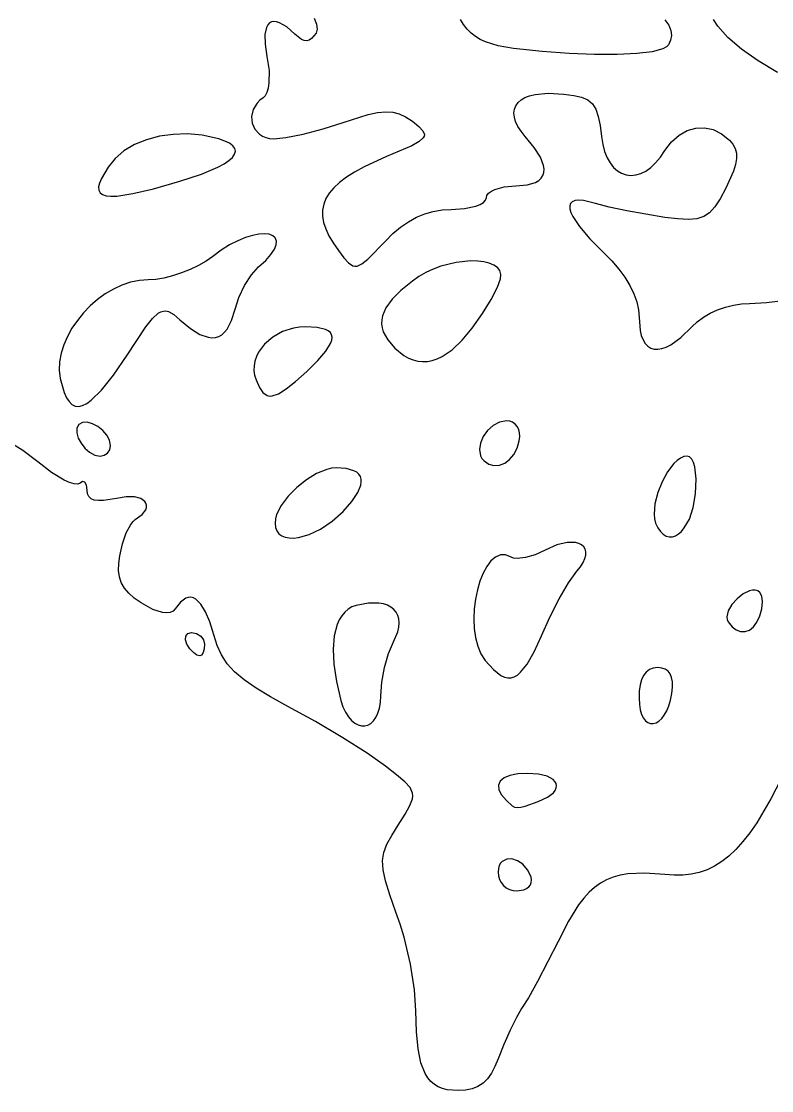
# Model space of a CAD drawing. Extents: x 239 to 1106, y -837 to 40.
# Drawn here: x 469.6 to 649.9, y -671.1 to -414.3 of the extents above; entities that cross this region are included whole.
import ezdxf

# ---------------------------------------------------------------- set-up
doc = ezdxf.new("R2010")
doc.units = 0

msp = doc.modelspace()

# ---------------------------------------------------------------- linework, layer by layer
at = {"layer": 'Layer 1'}
for p, q in [((528.511857, -415.737853), (528.151362, -417.444966)), ((528.82977, -415.13007), (528.511857, -415.737853)), ((529.236153, -414.688891), (528.82977, -415.13007)), ((529.728526, -414.416384), (529.236153, -414.688891)), ((530.304408, -414.314616), (529.728526, -414.416384)), ((530.961318, -414.385653), (530.304408, -414.314616)), ((531.696777, -414.631563), (530.961318, -414.385653)), ((533.393416, -415.656271), (531.696777, -414.631563)), ((535.374482, -417.405276), (533.393416, -415.656271)), ((540.012954, -413.531303), (540.529443, -415.006362)), ((540.529443, -415.006362), (540.682131, -416.216842)), ((575.915236, -415.079872), (575.159721, -413.833922)), ((576.7555, -416.17162), (575.915236, -415.079872)), ((624.300939, -413.931933), (625.204997, -415.245619)), ((625.204997, -415.245619), (625.717141, -416.489852)), ((636.97457, -415.429828), (635.927124, -413.883326)), ((639.431329, -418.144545), (636.97457, -415.429828)), ((528.151362, -417.444966), (528.174512, -419.793692)), ((536.922296, -418.631179), (535.374482, -417.405276)), ((539.38292, -418.437152), (538.822335, -418.799852)), ((540.454482, -417.123054), (539.38292, -418.437152)), ((540.682131, -416.216842), (540.454482, -417.123054)), ((577.691675, -417.121155), (576.7555, -416.17162)), ((578.734923, -417.940466), (577.691675, -417.121155)), ((579.896406, -418.641541), (578.734923, -417.940466)), ((625.859282, -417.67869), (625.653332, -418.826187)), ((625.717141, -416.489852), (625.859282, -417.67869)), ((642.711606, -420.95518), (639.431329, -418.144545)), ((528.174512, -419.793692), (528.601152, -422.767496)), ((537.601944, -418.90348), (536.922296, -418.631179)), ((538.231983, -418.957499), (537.601944, -418.90348)), ((538.822335, -418.799852), (538.231983, -418.957499)), ((581.187284, -419.23637), (579.896406, -418.641541)), ((584.201879, -420.155245), (581.187284, -419.23637)), ((587.868, -420.793), (584.201879, -420.155245)), ((587.8679, -420.793066), (587.868, -420.793)), ((594.747046, -421.520669), (587.8679, -420.793066)), ((623.798283, -420.88567), (621.205364, -421.586815)), ((624.628414, -420.445801), (623.798283, -420.88567)), ((625.1212, -419.9464), (624.628414, -420.445801)), ((625.653332, -418.826187), (625.1212, -419.9464)), ((646.712874, -423.798891), (642.711606, -420.95518)), ((528.601152, -422.767496), (529.143548, -426.096832)), ((601.3087, -422.010148), (594.747046, -421.520669)), ((607.394111, -422.261501), (601.3087, -422.010148)), ((612.844526, -422.274731), (607.394111, -422.261501)), ((617.501194, -422.049835), (612.844526, -422.274731)), ((621.205364, -421.586815), (617.501194, -422.049835)), ((529.143548, -426.096832), (529.130319, -429.082211)), ((651.332608, -426.612841), (646.712874, -423.798891)), ((528.64084, -431.379675), (528.242311, -432.162952)), ((528.94015, -430.33843), (528.64084, -431.379675)), ((529.130319, -429.082211), (528.94015, -430.33843)), ((526.254632, -433.961015), (525.333552, -435.498353)), ((526.930352, -433.267794), (526.254632, -433.961015)), ((527.754486, -432.645266), (526.930352, -433.267794)), ((528.242311, -432.162952), (527.754486, -432.645266)), ((588.461712, -434.55756), (588.996666, -433.809493)), ((588.996666, -433.809493), (589.730058, -433.157336)), ((589.730058, -433.157336), (590.656925, -432.607293)), ((590.656925, -432.607293), (591.772309, -432.165562)), ((591.772309, -432.165562), (593.071247, -431.838347)), ((593.071247, -431.838347), (596.199943, -431.552264)), ((596.199943, -431.552264), (600.003326, -431.798654)), ((600.003326, -431.798654), (602.382369, -432.073159)), ((602.382369, -432.073159), (604.271934, -432.513029)), ((604.271934, -432.513029), (605.738166, -433.177795)), ((605.738166, -433.177795), (606.84721, -434.126988)), ((525.333552, -435.498353), (524.961483, -437.13491)), ((552.960437, -436.66252), (555.240256, -436.175798)), ((555.240256, -436.175798), (557.176117, -435.996653)), ((557.176117, -435.996653), (558.873856, -436.121779)), ((558.873856, -436.121779), (560.439307, -436.547867)), ((560.439307, -436.547867), (561.978305, -437.271611)), ((588.006959, -436.316625), (588.130156, -435.395338)), ((588.097083, -437.315219), (588.006959, -436.316625)), ((588.130156, -435.395338), (588.461712, -434.55756)), ((606.84721, -434.126988), (607.665212, -435.420139)), ((607.665212, -435.420139), (608.258319, -437.11678)), ((524.961483, -437.13491), (525.108657, -438.748316)), ((525.108657, -438.748316), (525.74531, -440.216201)), ((542.121347, -440.141788), (546.945586, -438.571926)), ((546.945586, -438.571926), (552.960437, -436.66252)), ((561.978305, -437.271611), (563.596686, -438.289704)), ((563.596686, -438.289704), (565.135677, -439.533246)), ((588.405487, -438.384921), (588.097083, -437.315219)), ((588.937133, -439.519528), (588.405487, -438.384921)), ((608.258319, -437.11678), (608.692675, -439.276441)), ((506.138347, -441.438901), (502.810107, -441.905228)), ((509.585648, -441.356219), (506.138347, -441.438901)), ((513.07925, -441.677026), (509.585648, -441.356219)), ((517.050756, -442.531975), (513.07925, -441.677026)), ((525.74531, -440.216201), (526.841676, -441.416196)), ((526.841676, -441.416196), (527.55295, -441.877494)), ((533.213718, -442.223175), (537.350031, -441.394148)), ((537.350031, -441.394148), (542.121347, -440.141788)), ((565.135677, -439.533246), (566.119044, -440.565121)), ((566.119044, -440.565121), (566.49387, -441.464703)), ((566.49387, -441.464703), (566.436544, -441.88969)), ((589.696983, -440.712839), (588.937133, -439.519528)), ((590.689996, -441.958654), (589.696983, -440.712839)), ((608.692675, -439.276441), (609.034426, -441.958654)), ((625.879011, -443.256762), (627.691954, -441.654381)), ((627.691954, -441.654381), (629.65703, -440.548093)), ((629.65703, -440.548093), (631.718017, -439.94782)), ((631.718017, -439.94782), (633.818693, -439.863484)), ((633.818693, -439.863484), (635.902835, -440.305006)), ((635.902835, -440.305006), (637.91422, -441.282309)), ((637.91422, -441.282309), (639.796626, -442.805314)), ((496.801853, -443.909444), (494.267361, -445.407646)), ((499.673689, -442.735357), (496.801853, -443.909444)), ((502.810107, -441.905228), (499.673689, -442.735357)), ((518.525738, -443.039444), (517.050756, -442.531975)), ((519.662963, -443.59528), (518.525738, -443.039444)), ((520.464498, -444.195764), (519.662963, -443.59528)), ((520.93241, -444.837175), (520.464498, -444.195764)), ((527.55295, -441.877494), (528.36799, -442.225931)), ((528.36799, -442.225931), (529.283076, -442.44621)), ((529.283076, -442.44621), (530.294486, -442.523036)), ((530.294486, -442.523036), (533.213718, -442.223175)), ((563.437937, -444.16345), (557.387806, -446.756364)), ((565.206233, -443.184493), (563.437937, -444.16345)), ((566.207239, -442.311369), (565.206233, -443.184493)), ((566.436544, -441.88969), (566.207239, -442.311369)), ((592.873356, -444.574712), (590.689996, -441.958654)), ((609.034426, -441.958654), (609.329602, -443.866334)), ((609.329602, -443.866334), (609.781874, -445.565243)), ((624.274426, -445.345314), (625.879011, -443.256762)), ((639.796626, -442.805314), (640.616834, -443.777106)), ((640.616834, -443.777106), (641.17246, -444.811737)), ((494.267361, -445.407646), (492.142973, -447.210117)), ((520.355078, -446.969763), (520.875633, -446.227895)), ((520.875633, -446.227895), (521.068766, -445.515792)), ((521.068766, -445.515792), (520.93241, -444.837175)), ((557.387806, -446.756364), (551.971003, -449.266046)), ((594.345649, -446.906345), (592.873356, -444.574712)), ((609.781874, -445.565243), (610.37636, -447.05166)), ((623.185499, -446.959893), (624.274426, -445.345314)), ((641.17246, -444.811737), (641.463502, -445.945586)), ((641.463502, -445.945586), (641.48996, -447.215034)), ((490.50145, -449.297016), (488.856625, -452.023876)), ((492.142973, -447.210117), (490.50145, -449.297016)), ((512.91333, -450.995356), (516.849555, -449.33675)), ((516.849555, -449.33675), (518.339972, -448.527911)), ((518.339972, -448.527911), (519.509169, -447.737675)), ((519.509169, -447.737675), (520.355078, -446.969763)), ((551.971003, -449.266046), (549.717563, -450.508692)), ((595.110184, -448.933709), (594.345649, -446.906345)), ((595.228075, -449.827089), (595.110184, -448.933709)), ((610.37636, -447.05166), (611.098176, -448.321864)), ((611.098176, -448.321864), (611.93244, -449.372135)), ((611.93244, -449.372135), (612.864269, -450.198751)), ((619.670674, -450.253332), (620.86874, -449.410181)), ((620.86874, -449.410181), (622.04531, -448.313609)), ((622.04531, -448.313609), (623.185499, -446.959893)), ((641.251835, -448.65646), (640.749127, -450.306246)), ((641.48996, -447.215034), (641.251835, -448.65646)), ((507.71703, -452.683726), (512.91333, -450.995356)), ((547.761367, -451.752578), (546.097867, -453.004733)), ((549.717563, -450.508692), (547.761367, -451.752578)), ((594.529203, -451.996254), (594.937171, -451.360842)), ((594.937171, -451.360842), (595.170266, -450.63696)), ((595.170266, -450.63696), (595.228075, -449.827089)), ((612.864269, -450.198751), (613.87878, -450.797992)), ((613.87878, -450.797992), (614.961091, -451.166136)), ((614.961091, -451.166136), (616.096319, -451.299464)), ((616.096319, -451.299464), (617.26958, -451.194253)), ((617.26958, -451.194253), (618.465993, -450.846783)), ((618.465993, -450.846783), (619.670674, -450.253332)), ((640.749127, -450.306246), (638.94996, -454.376414)), ((488.398014, -453.132438), (488.190757, -454.072742)), ((488.190757, -454.072742), (488.241468, -454.846027)), ((488.856625, -452.023876), (488.398014, -453.132438)), ((496.375178, -455.686695), (501.397837, -454.494417)), ((501.397837, -454.494417), (507.71695, -452.683676)), ((507.71695, -452.683676), (507.71703, -452.683726)), ((544.722516, -454.272184), (543.630765, -455.56196)), ((546.097867, -453.004733), (544.722516, -454.272184)), ((583.422775, -454.693898), (585.662912, -454.054489)), ((585.662912, -454.054489), (588.432216, -453.811954)), ((588.432216, -453.811954), (591.156871, -453.603595)), ((591.156871, -453.603595), (593.190303, -452.991747)), ((593.190303, -452.991747), (593.946776, -452.540716)), ((593.946776, -452.540716), (594.529203, -451.996254)), ((638.94996, -454.376414), (637.566961, -456.913655)), ((488.241468, -454.846027), (488.556762, -455.453534)), ((488.556762, -455.453534), (489.143253, -455.896504)), ((489.143253, -455.896504), (490.007556, -456.176176)), ((490.007556, -456.176176), (491.156286, -456.293791)), ((491.156286, -456.293791), (492.596056, -456.250589)), ((492.596056, -456.250589), (496.375178, -455.686695)), ((542.818069, -456.881088), (542.279878, -458.236596)), ((543.630765, -455.56196), (542.818069, -456.881088)), ((581.198072, -457.241612), (581.376666, -456.634174)), ((581.376666, -456.634174), (581.517777, -456.107764)), ((581.517777, -456.107764), (581.923471, -455.59789)), ((581.923471, -455.59789), (582.56729, -455.121089)), ((582.56729, -455.121089), (583.422775, -454.693898)), ((637.566961, -456.913655), (636.299719, -458.852277)), ((542.011645, -459.635514), (542.008823, -461.084867)), ((542.279878, -458.236596), (542.011645, -459.635514)), ((568.614958, -459.932642), (570.726103, -459.575456)), ((570.726103, -459.575456), (572.910006, -459.456394)), ((572.910006, -459.456394), (576.137919, -459.253547)), ((576.137919, -459.253547), (578.836667, -458.680283)), ((578.836667, -458.680283), (579.888385, -458.271281)), ((579.888385, -458.271281), (580.68875, -457.789519)), ((580.68875, -457.789519), (581.198072, -457.241612)), ((601.600788, -458.02546), (601.394771, -458.59514)), ((601.394771, -458.59514), (601.414476, -459.315301)), ((601.414476, -459.315301), (601.659077, -460.180983)), ((602.033354, -457.611222), (601.600788, -458.02546)), ((602.693296, -457.357388), (602.033354, -457.611222)), ((603.581441, -457.268918), (602.693296, -457.357388)), ((604.698615, -457.350773), (603.581441, -457.268918)), ((607.62336, -458.045304), (604.698615, -457.350773)), ((610.860109, -458.931653), (607.62336, -458.045304)), ((615.102258, -459.844464), (610.860109, -458.931653)), ((636.299719, -458.852277), (635.025862, -460.255119)), ((542.008823, -461.084867), (542.266864, -462.591685)), ((562.651926, -462.43295), (564.584484, -461.361389)), ((564.584484, -461.361389), (566.569956, -460.527953)), ((566.569956, -460.527953), (568.614958, -459.932642)), ((601.659077, -460.180983), (602.127747, -461.187225)), ((602.127747, -461.187225), (603.733986, -463.601541)), ((624.27446, -461.431964), (615.102258, -459.844464)), ((627.416921, -461.765449), (624.27446, -461.431964)), ((629.940922, -461.877346), (627.416921, -461.765449)), ((631.968833, -461.704815), (629.940922, -461.877346)), ((633.623024, -461.185019), (631.968833, -461.704815)), ((635.025862, -460.255119), (633.623024, -461.185019)), ((542.266864, -462.591685), (542.78122, -464.162996)), ((542.78122, -464.162996), (543.547344, -465.805828)), ((558.919102, -465.290447), (560.76567, -463.742636)), ((560.76567, -463.742636), (562.651926, -462.43295)), ((603.733986, -463.601541), (606.226578, -466.518564)), ((521.616457, -466.981761), (519.680034, -467.984285)), ((523.450353, -466.221498), (521.616457, -466.981761)), ((525.151956, -465.696052), (523.450353, -466.221498)), ((526.691502, -465.397983), (525.151956, -465.696052)), ((528.039224, -465.319849), (526.691502, -465.397983)), ((529.165358, -465.454208), (528.039224, -465.319849)), ((530.040137, -465.79362), (529.165358, -465.454208)), ((530.633796, -466.330643), (530.040137, -465.79362)), ((530.91657, -467.057834), (530.633796, -466.330643)), ((530.858693, -467.967753), (530.91657, -467.057834)), ((543.547344, -465.805828), (544.560689, -467.527207)), ((552.920772, -471.397912), (557.105606, -467.076384)), ((557.105606, -467.076384), (558.919102, -465.290447)), ((606.226578, -466.518564), (609.59891, -469.898604)), ((517.67085, -469.236509), (515.61867, -470.745876)), ((519.680034, -467.984285), (517.67085, -469.236509)), ((529.601926, -470.306008), (530.430401, -469.052958)), ((530.430401, -469.052958), (530.858693, -467.967753)), ((544.560689, -467.527207), (545.816706, -469.334164)), ((545.816706, -469.334164), (547.146788, -471.089233)), ((609.59891, -469.898604), (611.502255, -471.827304)), ((514.002506, -471.879724), (512.161444, -472.937505)), ((515.61867, -470.745876), (514.002506, -471.879724)), ((526.62537, -473.285876), (528.343504, -471.719461)), ((528.343504, -471.719461), (529.601926, -470.306008)), ((547.146788, -471.089233), (548.255282, -472.315135)), ((548.255282, -472.315135), (549.264557, -472.985412)), ((551.474932, -472.553259), (552.920772, -471.397912)), ((574.138521, -472.202789), (570.436019, -473.131586)), ((577.672351, -471.839539), (574.138521, -472.202789)), ((579.292299, -471.871027), (577.672351, -471.839539)), ((580.76962, -472.045142), (579.292299, -471.871027)), ((582.070828, -472.362298), (580.76962, -472.045142)), ((583.162438, -472.822906), (582.070828, -472.362298)), ((611.502255, -471.827304), (613.184012, -473.792382)), ((508.069216, -474.732261), (505.950345, -475.422933)), ((510.161632, -473.896068), (508.069216, -474.732261)), ((512.161444, -472.937505), (510.161632, -473.896068)), ((524.909988, -475.190878), (526.62537, -473.285876)), ((549.264557, -472.985412), (549.770228, -473.103923)), ((549.770228, -473.103923), (550.296984, -473.073606)), ((550.296984, -473.073606), (551.474932, -472.553259)), ((566.832736, -474.622622), (565.152016, -475.577946)), ((568.605232, -473.807031), (566.832736, -474.622622)), ((570.436019, -473.131586), (568.605232, -473.807031)), ((584.010962, -473.427382), (583.162438, -472.822906)), ((584.582914, -474.176139), (584.010962, -473.427382)), ((584.844809, -475.069589), (584.582914, -474.176139)), ((584.76316, -476.108146), (584.844809, -475.069589)), ((613.184012, -473.792382), (614.634258, -475.777302)), ((495.864788, -476.980666), (493.781814, -477.683256)), ((497.976701, -476.541831), (495.864788, -476.980666)), ((500.09647, -476.390316), (497.976701, -476.541831)), ((501.897825, -476.275112), (500.09647, -476.390316)), ((503.871165, -475.944934), (501.897825, -476.275112)), ((505.950345, -475.422933), (503.871165, -475.944934)), ((523.273982, -477.730877), (524.909988, -475.190878)), ((563.59656, -476.67259), (560.844895, -478.926505)), ((565.152016, -475.577946), (563.59656, -476.67259)), ((584.062015, -478.158652), (584.76316, -476.108146)), ((614.634258, -475.777302), (615.843073, -477.765529)), ((489.78702, -479.785447), (487.917368, -481.137918)), ((491.748864, -478.626038), (489.78702, -479.785447)), ((493.781814, -477.683256), (491.748864, -478.626038)), ((521.902561, -480.588376), (523.273982, -477.730877)), ((560.844895, -478.926505), (558.728229, -481.051435)), ((582.54066, -481.082288), (584.062015, -478.158652)), ((615.843073, -477.765529), (616.800532, -479.740528)), ((616.800532, -479.740528), (617.496717, -481.685763)), ((486.16099, -482.659888), (484.53897, -484.327791)), ((487.917368, -481.137918), (486.16099, -482.659888)), ((520.98093, -483.445876), (521.902561, -480.588376)), ((558.728229, -481.051435), (557.246564, -483.077146)), ((580.437223, -484.482179), (582.54066, -481.082288)), ((617.496717, -481.685763), (617.921703, -483.5847)), ((638.805042, -482.927113), (640.727133, -482.439839)), ((640.727133, -482.439839), (642.669069, -482.137773)), ((642.669069, -482.137773), (644.59447, -482.034144)), ((644.59447, -482.034144), (648.67787, -481.835706)), ((648.67787, -481.835706), (653.343359, -481.29331)), ((484.53897, -484.327791), (483.072393, -486.118064)), ((501.143283, -485.646871), (502.530691, -484.398366)), ((502.530691, -484.398366), (503.163004, -484.051306)), ((503.163004, -484.051306), (503.77258, -483.877466)), ((503.77258, -483.877466), (504.37306, -483.868164)), ((504.37306, -483.868164), (504.978089, -484.014718)), ((504.978089, -484.014718), (506.256358, -484.740673)), ((506.256358, -484.740673), (507.71653, -485.985876)), ((520.133179, -486.171083), (520.98093, -483.445876)), ((556.399898, -485.033407), (556.214689, -485.994796)), ((557.246564, -483.077146), (556.399898, -485.033407)), ((577.98983, -487.961446), (580.437223, -484.482179)), ((617.921703, -483.5847), (618.06557, -485.420804)), ((632.042734, -486.463708), (633.521643, -485.367893)), ((633.521643, -485.367893), (635.165918, -484.40437)), ((635.165918, -484.40437), (636.939178, -483.586366)), ((636.939178, -483.586366), (638.805042, -482.927113)), ((483.072393, -486.118064), (481.782341, -488.007142)), ((495.01653, -494.452536), (499.501213, -487.692433)), ((499.501213, -487.692433), (501.143283, -485.646871)), ((507.71653, -485.985876), (510.231173, -488.076084)), ((519.06714, -488.208374), (520.133179, -486.171083)), ((536.451039, -487.756761), (535.032005, -487.981863)), ((537.914308, -487.679246), (536.451039, -487.756761)), ((540.692983, -487.827521), (537.914308, -487.679246)), ((542.681215, -488.283372), (540.692983, -487.827521)), ((556.214689, -485.994796), (556.188231, -486.949985)), ((556.188231, -486.949985), (556.320523, -487.902695)), ((556.320523, -487.902695), (556.611564, -488.856647)), ((618.06557, -485.420804), (618.310309, -488.515877)), ((628.113121, -490.232364), (630.76557, -487.678584)), ((630.76557, -487.678584), (632.042734, -486.463708)), ((480.689899, -489.971461), (479.816151, -491.987457)), ((481.782341, -488.007142), (480.689899, -489.971461)), ((510.231173, -488.076084), (512.487848, -489.478375)), ((512.487848, -489.478375), (514.493169, -490.192749)), ((514.493169, -490.192749), (515.403638, -490.291968)), ((515.403638, -490.291968), (516.253749, -490.219207)), ((516.253749, -490.219207), (517.044328, -489.974468)), ((517.044328, -489.974468), (517.776201, -489.557749)), ((517.776201, -489.557749), (518.450197, -488.969051)), ((518.450197, -488.969051), (519.06714, -488.208374)), ((530.021468, -490.134909), (528.071826, -491.806745)), ((532.371293, -488.830183), (530.021468, -490.134909)), ((535.032005, -487.981863), (532.371293, -488.830183)), ((543.379949, -488.631807), (542.681215, -488.283372)), ((543.882313, -489.063336), (543.379949, -488.631807)), ((544.188719, -489.580028), (543.882313, -489.063336)), ((544.299582, -490.18395), (544.188719, -489.580028)), ((544.215315, -490.877168), (544.299582, -490.18395)), ((556.611564, -488.856647), (557.669897, -490.783159)), ((575.55739, -490.91107), (577.98993, -487.96152)), ((577.98993, -487.96152), (577.98983, -487.961446)), ((618.310309, -488.515877), (618.608792, -489.764724)), ((618.608792, -489.764724), (619.01807, -490.813893)), ((625.685569, -491.969242), (628.113121, -490.232364)), ((479.816151, -491.987457), (479.18218, -494.031564)), ((528.071826, -491.806745), (526.611662, -493.756393)), ((542.795868, -493.513275), (543.936332, -491.66175)), ((543.936332, -491.66175), (544.215315, -490.877168)), ((557.669897, -490.783159), (559.36323, -492.75929)), ((559.36323, -492.75929), (561.517927, -494.532548)), ((573.134783, -493.195855), (575.55739, -490.91107)), ((619.01807, -490.813893), (619.53318, -491.662971)), ((619.53318, -491.662971), (620.149163, -492.311545)), ((620.149163, -492.311545), (620.861058, -492.759201)), ((620.861058, -492.759201), (621.663903, -493.005525)), ((621.663903, -493.005525), (622.552737, -493.050105)), ((622.552737, -493.050105), (623.5226, -492.892527)), ((623.5226, -492.892527), (624.568531, -492.532377)), ((624.568531, -492.532377), (625.685569, -491.969242)), ((479.18218, -494.031564), (478.809071, -496.08022)), ((491.743893, -499.255761), (495.01647, -494.452476)), ((495.01647, -494.452476), (495.01653, -494.452536)), ((526.09304, -494.807492), (525.730274, -495.894557)), ((526.611662, -493.756393), (526.09304, -494.807492)), ((540.881498, -495.755061), (542.795868, -493.513275)), ((561.517927, -494.532548), (562.62194, -495.162242)), ((562.62194, -495.162242), (563.742075, -495.621198)), ((563.742075, -495.621198), (564.877093, -495.909828)), ((568.359045, -495.7579), (569.541195, -495.369363)), ((569.541195, -495.369363), (570.732028, -494.812567)), ((570.732028, -494.812567), (573.134783, -493.195855)), ((478.809071, -496.08022), (478.717906, -498.109858)), ((478.717906, -498.109858), (478.92977, -500.096916)), ((525.534526, -497.006427), (525.516957, -498.13194)), ((525.516957, -498.13194), (525.688731, -499.259934)), ((525.730274, -495.894557), (525.534526, -497.006427)), ((538.19653, -498.403646), (540.881498, -495.755061)), ((564.877093, -495.909828), (566.025754, -496.028546)), ((566.025754, -496.028546), (567.186818, -495.977766)), ((567.186818, -495.977766), (568.359045, -495.7579)), ((478.92977, -500.096916), (479.887232, -503.442786)), ((488.891345, -502.875036), (491.743893, -499.255761)), ((525.688731, -499.259934), (526.061008, -500.379246)), ((526.061008, -500.379246), (526.825542, -502.215894)), ((535.487302, -500.826836), (538.196508, -498.403696)), ((538.196508, -498.403696), (538.19653, -498.403646)), ((486.429061, -505.316916), (488.891345, -502.875036)), ((526.825542, -502.215894), (527.679372, -503.483688)), ((531.405024, -503.741658), (533.24442, -502.601747)), ((533.24442, -502.601747), (535.487302, -500.826836)), ((479.887232, -503.442786), (480.454639, -504.687014)), ((480.454639, -504.687014), (481.086125, -505.644336)), ((481.086125, -505.644336), (481.785411, -506.313924)), ((485.334966, -506.0984), (486.429061, -505.316916)), ((527.679372, -503.483688), (528.685338, -504.1694)), ((528.685338, -504.1694), (529.265008, -504.289841)), ((529.265008, -504.289841), (529.906275, -504.2598)), ((529.906275, -504.2598), (531.405024, -503.741658)), ((481.785411, -506.313924), (482.556217, -506.694951)), ((482.556217, -506.694951), (483.402264, -506.786591)), ((483.402264, -506.786591), (484.327274, -506.588016)), ((484.327274, -506.588016), (485.334966, -506.0984)), ((484.34016, -510.615792), (483.44554, -511.103616)), ((485.469599, -510.587682), (484.34016, -510.615792)), ((486.724714, -510.949831), (485.469599, -510.587682)), ((487.996366, -511.632787), (486.724714, -510.949831)), ((584.520195, -510.55351), (582.994984, -511.359386)), ((586.17439, -510.256956), (584.520195, -510.55351)), ((586.979163, -510.347355), (586.17439, -510.256956)), ((587.691332, -510.609733), (586.979163, -510.347355)), ((588.297668, -511.03086), (587.691332, -510.609733)), ((588.784942, -511.597508), (588.297668, -511.03086)), ((482.957716, -511.998236), (482.929604, -513.127675)), ((482.929604, -513.127675), (483.291753, -514.38279)), ((483.44554, -511.103616), (482.957716, -511.998236)), ((489.175415, -512.567097), (487.996366, -511.632787)), ((490.152718, -513.683307), (489.175415, -512.567097)), ((581.674824, -512.548908), (580.635784, -513.996398)), ((582.994984, -511.359386), (581.674824, -512.548908)), ((589.139924, -512.296448), (588.784942, -511.597508)), ((589.349386, -513.11445), (589.139924, -512.296448)), ((589.400097, -514.038286), (589.349386, -513.11445)), ((469.991591, -517.364936), (466.335939, -515.124799)), ((483.291753, -514.38279), (483.974708, -515.654442)), ((483.974708, -515.654442), (484.909017, -516.833491)), ((490.819137, -514.911964), (490.152718, -513.683307)), ((491.06553, -516.183616), (490.819137, -514.911964)), ((490.867102, -517.175793), (491.06554, -516.183606)), ((491.06554, -516.183606), (491.06553, -516.183616)), ((579.953931, -515.576181), (579.705332, -517.162577)), ((580.635784, -513.996398), (579.953931, -515.576181)), ((588.787696, -516.835159), (589.27883, -515.054736)), ((589.27883, -515.054726), (589.400097, -514.038286)), ((589.27883, -515.054736), (589.27883, -515.054726)), ((473.56787, -520.13424), (469.991591, -517.364936)), ((484.909017, -516.833491), (486.025227, -517.810794)), ((486.025227, -517.810794), (487.253886, -518.477213)), ((487.253886, -518.477213), (488.52554, -518.723606)), ((488.52554, -518.723606), (489.517727, -518.525168)), ((489.517727, -518.525168), (490.324706, -517.982772)), ((490.324706, -517.982772), (490.867102, -517.175793)), ((579.705332, -517.162577), (579.966056, -518.629911)), ((579.966056, -518.629911), (580.311185, -519.279656)), ((586.971994, -519.549339), (587.9956, -518.344384)), ((587.9956, -518.344384), (588.787696, -516.835159)), ((629.63658, -518.723626), (628.834769, -518.848477)), ((630.230788, -518.903322), (629.63658, -518.723626)), ((476.901622, -522.634553), (473.56787, -520.13424)), ((580.311185, -519.279656), (580.81217, -519.852506)), ((580.81217, -519.852506), (581.951531, -520.664997)), ((581.951531, -520.664997), (583.206647, -521.007852)), ((583.206647, -521.007852), (584.508064, -520.914146)), ((584.508064, -520.914146), (585.786331, -520.41695)), ((585.786331, -520.41695), (586.971994, -519.549339)), ((626.421895, -520.522798), (624.918731, -522.474105)), ((627.216264, -519.772867), (626.421895, -520.522798)), ((628.024276, -519.206492), (627.216264, -519.772867)), ((628.834769, -518.848477), (628.024276, -519.206492)), ((630.739007, -519.42036), (630.230788, -518.903322)), ((631.154623, -520.241669), (630.739007, -519.42036)), ((631.47102, -521.334176), (631.154623, -520.241669)), ((479.917871, -524.473408), (476.901622, -522.634553)), ((540.577905, -522.904049), (538.128313, -524.403352)), ((543.00104, -521.907453), (540.577905, -522.904049)), ((544.157212, -521.639011), (543.00104, -521.907453)), ((545.2522, -521.545856), (544.157212, -521.639011)), ((547.69794, -521.716732), (545.2522, -521.545856)), ((549.525217, -522.22495), (547.69794, -521.716732)), ((550.203831, -522.603496), (549.525217, -522.22495)), ((550.724109, -523.063897), (550.203831, -522.603496)), ((551.084811, -523.605326), (550.724109, -523.063897)), ((551.284695, -524.226957), (551.084811, -523.605326)), ((624.918731, -522.474105), (623.604084, -524.861976)), ((631.779699, -524.200492), (631.47102, -521.334176)), ((481.207714, -525.070374), (479.917871, -524.473408)), ((482.29912, -525.412678), (481.207714, -525.070374)), ((483.152401, -525.470555), (482.29912, -525.412678)), ((483.72787, -525.21424), (483.152401, -525.470555)), ((484.349639, -524.843822), (483.72787, -525.21424)), ((484.892034, -525.002573), (484.349639, -524.843822)), ((485.275679, -525.690489), (484.892034, -525.002573)), ((485.4212, -526.90757), (485.275679, -525.690489)), ((535.797785, -526.273071), (533.73184, -528.380913)), ((538.128313, -524.403352), (535.797785, -526.273071)), ((550.451258, -527.498964), (551.197052, -525.707518)), ((551.197052, -525.707518), (551.322522, -524.927963)), ((551.322522, -524.927963), (551.284695, -524.226957)), ((623.604084, -524.861976), (622.567249, -527.487972)), ((631.61213, -527.754726), (631.779699, -524.200492)), ((485.527585, -527.768015), (485.4212, -526.90757)), ((485.848943, -528.44656), (485.527585, -527.768015)), ((486.388583, -528.946511), (485.848943, -528.44656)), ((487.149811, -529.271176), (486.388583, -528.946511)), ((492.47675, -528.88312), (489.350261, -529.407877)), ((494.835399, -528.4879), (492.47675, -528.88312)), ((496.793865, -528.525935), (494.835399, -528.4879)), ((498.295926, -528.927771), (496.793865, -528.525935)), ((499.285356, -529.623956), (498.295926, -528.927771)), ((533.73184, -528.380913), (532.075998, -530.594585)), ((549.037391, -529.594681), (550.451258, -527.498964)), ((622.567249, -527.487972), (621.897524, -530.153654)), ((631.072499, -531.090729), (631.61214, -527.754776)), ((631.61214, -527.754776), (631.61213, -527.754726)), ((488.135935, -529.423863), (487.149811, -529.271176)), ((489.350261, -529.407877), (488.135935, -529.423863)), ((499.570265, -530.060725), (499.285356, -529.623956)), ((499.501431, -531.62156), (499.685331, -531.068209)), ((499.705933, -530.545037), (499.570265, -530.060725)), ((499.685331, -531.068209), (499.705933, -530.545037)), ((532.075998, -530.594585), (530.975778, -532.781797)), ((546.94553, -531.988056), (549.037391, -529.594681)), ((621.897524, -530.153654), (621.684205, -532.660585)), ((630.152521, -533.857828), (631.072499, -531.090729)), ((496.45266, -534.420075), (496.9923, -533.96312)), ((496.9923, -533.96312), (498.615628, -532.784072)), ((498.615628, -532.784072), (499.501431, -531.62156)), ((530.679501, -533.824139), (530.5767, -534.810256)), ((530.975778, -532.781797), (530.679501, -533.824139)), ((544.297557, -534.378103), (546.9456, -531.988036)), ((546.9456, -531.988036), (546.94553, -531.988056)), ((621.684205, -532.660585), (621.776603, -533.792507)), ((621.776603, -533.792507), (622.01659, -534.810326)), ((628.948116, -535.989927), (630.152521, -533.857828)), ((494.840355, -537.173391), (495.903099, -535.131692)), ((495.903099, -535.131692), (496.45266, -534.420075)), ((530.5767, -534.810256), (530.686116, -535.832759)), ((530.686116, -535.832759), (531.002238, -536.679976)), ((531.002238, -536.679976), (531.506875, -537.355214)), ((538.789808, -537.544281), (541.530452, -536.239005)), ((541.530452, -536.239005), (544.297557, -534.378103)), ((622.01659, -534.810326), (622.580138, -535.952719)), ((622.580138, -535.952719), (623.204458, -536.845412)), ((628.269226, -536.797181), (628.948116, -535.989927)), ((493.936362, -539.797175), (494.840355, -537.173391)), ((531.506875, -537.355214), (532.181838, -537.861781)), ((532.181838, -537.861781), (533.008937, -538.202982)), ((533.008937, -538.202982), (533.96998, -538.382127)), ((533.96998, -538.382127), (535.046779, -538.402522)), ((535.046779, -538.402522), (536.221144, -538.267475)), ((536.221144, -538.267475), (538.789808, -537.544281)), ((623.204458, -536.845412), (623.87756, -537.496672)), ((623.87756, -537.496672), (624.587456, -537.914769)), ((624.587456, -537.914769), (625.322156, -538.10797)), ((625.322156, -538.10797), (626.069672, -538.084544)), ((626.069672, -538.084544), (626.818015, -537.852758)), ((626.818015, -537.852758), (627.555196, -537.420881)), ((627.555196, -537.420881), (628.269226, -536.797181)), ((493.32341, -542.712), (493.936362, -539.797175)), ((595.4882, -541.301426), (593.098133, -542.399445)), ((598.304355, -540.061193), (595.4882, -541.301426)), ((600.766631, -539.475803), (598.304355, -540.061193)), ((602.785731, -539.485726), (600.766631, -539.475803)), ((603.601184, -539.695326), (602.785731, -539.485726)), ((604.272357, -540.03143), (603.601184, -539.695326)), ((604.788087, -540.486596), (604.272357, -540.03143)), ((605.137213, -541.053383), (604.788087, -540.486596)), ((605.308572, -541.72435), (605.137213, -541.053383)), ((605.291002, -542.492054), (605.308572, -541.72435)), ((493.020796, -544.528261), (493.32341, -542.712)), ((582.483933, -543.898743), (581.486715, -545.219244)), ((583.578716, -542.956926), (582.483933, -543.898743)), ((584.756595, -542.452911), (583.578716, -542.956926)), ((586.003099, -542.445815), (584.756595, -542.452911)), ((587.30376, -542.994756), (586.003099, -542.445815)), ((587.933248, -543.234536), (587.30376, -542.994756)), ((588.741329, -543.325487), (587.933248, -543.234536)), ((590.760981, -543.100591), (588.741329, -543.325487)), ((593.098133, -542.399445), (590.760981, -543.100591)), ((603.993097, -545.301183), (604.644426, -544.287912)), ((604.644426, -544.287912), (605.073341, -543.349056)), ((605.073341, -543.349056), (605.291002, -542.492054)), ((492.966227, -546.182462), (493.020796, -544.528261)), ((493.169627, -547.697756), (492.966227, -546.182462)), ((580.60153, -546.859311), (579.84285, -548.759827)), ((581.486715, -545.219244), (580.60153, -546.859311)), ((601.150274, -549.163949), (603.10819, -546.381426)), ((603.10819, -546.381426), (603.993097, -545.301183)), ((493.640916, -549.097292), (493.169627, -547.697756)), ((494.390017, -550.404224), (493.640916, -549.097292)), ((579.84285, -548.759827), (579.225144, -550.861675)), ((598.87486, -552.978353), (601.150274, -549.163949)), ((495.426852, -551.641702), (494.390017, -550.404224)), ((496.761342, -552.832876), (495.426852, -551.641702)), ((579.225144, -550.861675), (578.76288, -553.105736)), ((643.086407, -551.833475), (641.6312, -552.978348)), ((644.594531, -551.095398), (643.086407, -551.833475)), ((645.318827, -550.927485), (644.594531, -551.095398)), ((645.996822, -550.919561), (645.318827, -550.927485)), ((646.608671, -551.091058), (645.996822, -550.919561)), ((647.13453, -551.461406), (646.608671, -551.091058)), ((647.61078, -552.383038), (647.13453, -551.461406)), ((498.40341, -554.0009), (496.761342, -552.832876)), ((501.190353, -555.531073), (498.40341, -554.0009)), ((507.856197, -553.768838), (506.58785, -555.41201)), ((509.114622, -552.849962), (507.856197, -553.768838)), ((509.737012, -552.656968), (509.114622, -552.849962)), ((510.353202, -552.638847), (509.737012, -552.656968)), ((510.96195, -552.793532), (510.353202, -552.638847)), ((511.562016, -553.118955), (510.96195, -552.793532)), ((512.731143, -554.27375), (511.562016, -553.118955)), ((513.85066, -556.086695), (512.731143, -554.27375)), ((550.05037, -554.56589), (549.041785, -554.962144)), ((553.019763, -554.015765), (550.05037, -554.56589)), ((555.549288, -554.027885), (553.019763, -554.015765)), ((556.635663, -554.230318), (555.549288, -554.027885)), ((557.595948, -554.555948), (556.635663, -554.230318)), ((558.424768, -554.998987), (557.595948, -554.555948)), ((578.76288, -553.105736), (578.470529, -555.432892)), ((596.599446, -557.374844), (598.87486, -552.978353)), ((640.38766, -554.374576), (639.514537, -555.866715)), ((641.6312, -552.978348), (640.38766, -554.374576)), ((647.76953, -553.75446), (647.61078, -552.383038)), ((647.61078, -555.390464), (647.76953, -553.75446)), ((503.553963, -556.293954), (501.190353, -555.531073)), ((504.543944, -556.379392), (503.553963, -556.293954)), ((505.388406, -556.263085), (504.543944, -556.379392)), ((506.074117, -555.941727), (505.388406, -556.263085)), ((506.58785, -555.41201), (506.074117, -555.941727)), ((514.910646, -558.541254), (513.85066, -556.086695)), ((546.619609, -557.066201), (546.016166, -558.060249)), ((547.325577, -556.216021), (546.619609, -557.066201)), ((548.133245, -555.513428), (547.325577, -556.216021)), ((549.041785, -554.962144), (548.133245, -555.513428)), ((559.11675, -555.553649), (558.424768, -554.998987)), ((559.666518, -556.214144), (559.11675, -555.553649)), ((560.068698, -556.974685), (559.666518, -556.214144)), ((560.317916, -557.829484), (560.068698, -556.974685)), ((578.470529, -555.432892), (578.36256, -557.784027)), ((639.514537, -555.866715), (639.17058, -557.299322)), ((646.413542, -558.613418), (647.13453, -557.105846)), ((647.13453, -557.105846), (647.61078, -555.390464)), ((647.13453, -557.105846), (647.13453, -557.105846)), ((515.90118, -561.62089), (514.910646, -558.541254)), ((545.516076, -559.194443), (544.829262, -561.868389)), ((546.016166, -558.060249), (545.516076, -559.194443)), ((560.094053, -560.901549), (560.335968, -559.798704)), ((560.408797, -558.772753), (560.317916, -557.829484)), ((560.335968, -559.798704), (560.408797, -558.772753)), ((578.36256, -557.784027), (578.453443, -560.100022)), ((594.64153, -561.903626), (596.599446, -557.374844)), ((639.17058, -557.299322), (639.246649, -557.944726)), ((639.246649, -557.944726), (639.51454, -558.516956)), ((639.51454, -558.516956), (640.420738, -559.694903)), ((640.420738, -559.694903), (641.41954, -560.479282)), ((644.574691, -560.504086), (645.547033, -559.747267)), ((645.547033, -559.747267), (646.413542, -558.613418)), ((509.031764, -562.842716), (509.128778, -561.938724)), ((509.128778, -561.938724), (509.649126, -561.299315)), ((509.649126, -561.299315), (510.53989, -561.05678)), ((510.53989, -561.05678), (511.739332, -561.299315)), ((511.739332, -561.299315), (512.727109, -561.938724)), ((512.727109, -561.938724), (513.397386, -562.842716)), ((516.653582, -564.201113), (515.90118, -561.62089)), ((544.829262, -561.868389), (544.565781, -565.058272)), ((559.08147, -563.31477), (560.094053, -560.901549)), ((578.453443, -560.100022), (578.757646, -562.321761)), ((578.757646, -562.321761), (579.289641, -564.390124)), ((592.832478, -565.758241), (594.64158, -561.903596)), ((594.64158, -561.903596), (594.64153, -561.903626)), ((641.41954, -560.479282), (642.471257, -560.873401)), ((642.471257, -560.873401), (643.536204, -560.880566)), ((643.536204, -560.880566), (644.574691, -560.504086)), ((509.411, -563.879), (509.031764, -562.842716)), ((510.134191, -565.034345), (509.411, -563.879)), ((509.411, -563.879), (509.411, -563.879)), ((513.397386, -562.842716), (513.64433, -563.879)), ((513.64433, -563.879), (513.547316, -565.034345)), ((517.687111, -566.493604), (516.653582, -564.201113)), ((557.882028, -566.097295), (559.08147, -563.31477)), ((579.289641, -564.390124), (580.063896, -566.245995)), ((510.963218, -565.925109), (510.134191, -565.034345)), ((511.792246, -566.498373), (510.963218, -565.925109)), ((512.51544, -566.70122), (511.792246, -566.498373)), ((512.929955, -566.498373), (512.51544, -566.70122)), ((513.291552, -565.925109), (512.929955, -566.498373)), ((513.547316, -565.034345), (513.291552, -565.925109)), ((519.071219, -568.581047), (517.687111, -566.493604)), ((544.565781, -565.058272), (544.732247, -568.734327)), ((556.894251, -569.488365), (557.882028, -566.097295)), ((580.063896, -566.245995), (581.09488, -567.830256)), ((591.175516, -568.663694), (592.832478, -565.758241)), ((520.875355, -570.546122), (519.071219, -568.581047)), ((544.732247, -568.734327), (545.335276, -572.866788)), ((556.223974, -573.038187), (556.894251, -569.488365)), ((581.09488, -567.830256), (583.089175, -569.994877)), ((583.089175, -569.994877), (584.878419, -571.3889)), ((589.61116, -570.649721), (591.175516, -568.663694)), ((620.56623, -569.995486), (619.788466, -570.580325)), ((621.496129, -569.642157), (620.56623, -569.995486)), ((622.58147, -569.523646), (621.496129, -569.642157)), ((623.560426, -569.616801), (622.58147, -569.523646)), ((624.380633, -569.898471), (623.560426, -569.616801)), ((625.04209, -570.371964), (624.380633, -569.898471)), ((523.168969, -572.471513), (520.875355, -570.546122)), ((526.021511, -574.439899), (523.168969, -572.471513)), ((584.878419, -571.3889), (585.714751, -571.787635)), ((585.714751, -571.787635), (586.522144, -571.982558)), ((586.522144, -571.982558), (587.30804, -571.969949)), ((587.30804, -571.969949), (588.07988, -571.746087)), ((588.07988, -571.746087), (588.845106, -571.307251)), ((588.845106, -571.307251), (589.61116, -570.649721)), ((618.676115, -572.431305), (618.334913, -573.69083)), ((619.15953, -571.393367), (618.676115, -572.431305)), ((619.788466, -570.580325), (619.15953, -571.393367)), ((625.544797, -571.040587), (625.04209, -570.371964)), ((625.888755, -571.907647), (625.544797, -571.040587)), ((626.073963, -572.976452), (625.888755, -571.907647)), ((529.502432, -576.533965), (526.021511, -574.439899)), ((545.335276, -572.866788), (546.38148, -577.42589)), ((555.97703, -576.29697), (556.223974, -573.038187)), ((618.132617, -575.168636), (618.06592, -576.861416)), ((618.334913, -573.69083), (618.132617, -575.168636)), ((625.96813, -575.732526), (626.100422, -574.250309)), ((626.100422, -574.250309), (626.073963, -572.976452)), ((533.68118, -578.83639), (529.502432, -576.533965)), ((546.38148, -577.42589), (546.907822, -578.954202)), ((555.897173, -577.894077), (555.97703, -576.297)), ((555.97703, -576.297), (555.97703, -576.29697)), ((618.06592, -576.861416), (618.139163, -578.389728)), ((625.223449, -578.73279), (625.646851, -577.329603)), ((625.646851, -577.329603), (625.96814, -575.732526)), ((625.96814, -575.732526), (625.96813, -575.732526)), ((540.27809, -582.474395), (533.68118, -578.83639)), ((546.907822, -578.954202), (547.523047, -580.259685)), ((547.523047, -580.259685), (548.210205, -581.344407)), ((555.309164, -580.504494), (555.668901, -579.297264)), ((555.668901, -579.297264), (555.897173, -577.894077)), ((618.139163, -578.389728), (618.347591, -579.695211)), ((618.347591, -579.695211), (618.674255, -580.779933)), ((624.138106, -580.949226), (624.714884, -579.94002)), ((624.714884, -579.94002), (625.223449, -578.73279)), ((546.875024, -586.35053), (540.27809, -582.474395)), ((548.210205, -581.344407), (548.952347, -582.210435)), ((548.952347, -582.210435), (549.732523, -582.859835)), ((549.732523, -582.859835), (550.533783, -583.294675)), ((552.894568, -583.332502), (553.610665, -582.929771)), ((553.610665, -582.929771), (554.263096, -582.322814)), ((554.263096, -582.322814), (554.834913, -581.5137)), ((554.834913, -581.5137), (555.309164, -580.504494)), ((618.674255, -580.779933), (619.102205, -581.645961)), ((619.102205, -581.645961), (619.61449, -582.295361)), ((619.61449, -582.295361), (620.194162, -582.730201)), ((620.194162, -582.730201), (620.82427, -582.952547)), ((620.82427, -582.952547), (621.487864, -582.964467)), ((621.487864, -582.964467), (622.167994, -582.768028)), ((622.167994, -582.768028), (622.847712, -582.365297)), ((622.847712, -582.365297), (623.510065, -581.75834)), ((623.510065, -581.75834), (624.138106, -580.949226)), ((550.533783, -583.294675), (551.339177, -583.517021)), ((551.339177, -583.517021), (552.131755, -583.528941)), ((552.131755, -583.528941), (552.894568, -583.332502)), ((552.731135, -590.06792), (546.875024, -586.35053)), ((557.10558, -593.22969), (552.731135, -590.06792)), ((559.797163, -595.294539), (557.10558, -593.22969)), ((561.757834, -596.942671), (559.797163, -595.294539)), ((587.047658, -595.42193), (585.628831, -596.010077)), ((588.929505, -595.052065), (587.047658, -595.42193)), ((591.25453, -594.923632), (588.929505, -595.052065)), ((593.92186, -595.110494), (591.25453, -594.923632)), ((595.977341, -595.624777), (593.92186, -595.110494)), ((597.391207, -596.397029), (595.977341, -595.624777)), ((653.343316, -594.0762), (649.756011, -601.04742)), ((563.023975, -598.339449), (561.757834, -596.942671)), ((563.631965, -599.650238), (563.023975, -598.339449)), ((584.692869, -596.793353), (584.259614, -597.748609)), ((584.259614, -597.748609), (584.34891, -598.852693)), ((585.628831, -596.010077), (584.692869, -596.793353)), ((597.848233, -596.85819), (597.391207, -596.397029)), ((598.133694, -597.357797), (597.848233, -596.85819)), ((598.243868, -597.88717), (598.133694, -597.357797)), ((598.175035, -598.437627), (598.243868, -597.88717)), ((563.618184, -601.040402), (563.700522, -600.325062)), ((563.700522, -600.325062), (563.631965, -599.650238)), ((584.34891, -598.852693), (584.980601, -600.082454)), ((584.980601, -600.082454), (586.17453, -601.414742)), ((593.79453, -601.696962), (596.035218, -600.676663)), ((596.035218, -600.676663), (597.485465, -599.567067)), ((597.485465, -599.567067), (597.923474, -599.000487)), ((597.923474, -599.000487), (598.175035, -598.437627)), ((561.870832, -604.720313), (563.019013, -602.675305)), ((563.019013, -602.675305), (563.618184, -601.040402)), ((586.17453, -601.414742), (587.563594, -602.689153)), ((587.563594, -602.689153), (588.163867, -603.017126)), ((588.163867, -603.017126), (588.820364, -603.143355)), ((588.820364, -603.143355), (589.622381, -603.071145)), ((589.622381, -603.071145), (590.659215, -602.803806)), ((590.659215, -602.803806), (593.79452, -601.696964)), ((593.79452, -601.696964), (593.79453, -601.696962)), ((649.756011, -601.04742), (646.340685, -606.771792)), ((560.21002, -607.34079), (561.870832, -604.720313)), ((558.623073, -609.835565), (560.21002, -607.34079)), ((646.340685, -606.771792), (644.668575, -609.190181)), ((557.462766, -611.953317), (558.623073, -609.835565)), ((644.668575, -609.190181), (643.004734, -611.325384)), ((556.732406, -613.899095), (557.462766, -611.953317)), ((641.337585, -613.186908), (639.655552, -614.784263)), ((643.004734, -611.325384), (641.337585, -613.186908)), ((556.435302, -615.877952), (556.732406, -613.899095)), ((556.574759, -618.094939), (556.435302, -615.877952)), ((585.195577, -616.068227), (584.78313, -616.517536)), ((586.252808, -615.539612), (585.195577, -616.068227)), ((587.515091, -615.490553), (586.252808, -615.539612)), ((588.856749, -615.904515), (587.515091, -615.490553)), ((590.152105, -616.764962), (588.856749, -615.904515)), ((637.947061, -616.126956), (636.200535, -617.224496)), ((639.655552, -614.784263), (637.947061, -616.126956)), ((557.154086, -620.755107), (556.574759, -618.094939)), ((584.269122, -617.796491), (584.19898, -618.630272)), ((584.19898, -618.630272), (584.288828, -619.553557)), ((584.469076, -617.092935), (584.269122, -617.796491)), ((584.78313, -616.517536), (584.469076, -617.092935)), ((591.275481, -618.055356), (590.152105, -616.764962)), ((592.1012, -619.759162), (591.275481, -618.055356)), ((619.478288, -618.889729), (615.38, -619.088167)), ((624.274416, -619.194), (619.478288, -618.889729)), ((632.547076, -618.722152), (630.616993, -619.141284)), ((634.404399, -618.086392), (632.547076, -618.722152)), ((636.200535, -617.224496), (634.404399, -618.086392)), ((558.176589, -624.063507), (557.154086, -620.755107)), ((584.288828, -619.553557), (584.547347, -620.407389)), ((584.547347, -620.407389), (584.958002, -621.175231)), ((584.958002, -621.175231), (585.504255, -621.840547)), ((591.947405, -621.698884), (592.167339, -621.121763)), ((592.221908, -620.471881), (592.10119, -619.759162)), ((592.10119, -619.759162), (592.1012, -619.759162)), ((592.167339, -621.121763), (592.221908, -620.471881)), ((608.787466, -621.31067), (607.38428, -622.304513)), ((610.273335, -620.502036), (608.787466, -621.31067)), ((611.857183, -619.868689), (610.273335, -620.502036)), ((613.554306, -619.400707), (611.857183, -619.868689)), ((615.38, -619.088167), (613.554306, -619.400707)), ((626.492238, -619.3677), (624.274416, -619.194)), ((628.602572, -619.353297), (626.492238, -619.3677)), ((630.616993, -619.141284), (628.602572, -619.353297)), ((585.504255, -621.840547), (586.169571, -622.3868)), ((586.169571, -622.3868), (586.937413, -622.797455)), ((586.937413, -622.797455), (587.791245, -623.055974)), ((587.791245, -623.055974), (588.71453, -623.145822)), ((588.71453, -623.145822), (590.394634, -622.894468)), ((590.394634, -622.894468), (591.051131, -622.595159)), ((591.051131, -622.595159), (591.572029, -622.193323)), ((591.572029, -622.193323), (591.947405, -621.698884)), ((606.04848, -623.493486), (604.764771, -624.887512)), ((607.38428, -622.304513), (606.04848, -623.493486)), ((559.645576, -628.22519), (558.176589, -624.063507)), ((603.517857, -626.496513), (601.073225, -630.399126)), ((604.764771, -624.887512), (603.517857, -626.496513)), ((560.662016, -631.119045), (559.645576, -628.22519)), ((561.585852, -634.231189), (560.662016, -631.119045)), ((601.073225, -630.399126), (598.592216, -635.2807)), ((563.102794, -640.713462), (561.585852, -634.231189)), ((598.592216, -635.2807), (593.68861, -644.911541)), ((564.090569, -646.87825), (563.102794, -640.713462)), ((564.443346, -651.93179), (564.090569, -646.87825)), ((593.68861, -644.911541), (591.48816, -648.814156)), ((591.48816, -648.814156), (589.843336, -651.3674)), ((564.56737, -656.969896), (564.443346, -651.93179)), ((589.843336, -651.3674), (588.604205, -653.581079)), ((588.604205, -653.581079), (587.126949, -656.588501)), ((564.959285, -661.121647), (564.56737, -656.969896)), ((587.126949, -656.588501), (585.596776, -660.019248)), ((565.648856, -664.45319), (564.959285, -661.121647)), ((585.596776, -660.019248), (584.198896, -663.5029)), ((566.66585, -667.030671), (565.648856, -664.45319)), ((584.198896, -663.5029), (583.427748, -665.369865)), ((567.306431, -668.057309), (566.66585, -667.030671)), ((582.580531, -666.95571), (581.634096, -668.270357)), ((583.427748, -665.369865), (582.580531, -666.95571)), ((568.04003, -668.920236), (567.306431, -668.057309)), ((568.870367, -669.62772), (568.04003, -668.920236)), ((569.801163, -670.18803), (568.870367, -669.62772)), ((570.836138, -670.609434), (569.801163, -670.18803)), ((579.350963, -670.125744), (577.967964, -670.686329)), ((580.56529, -669.323728), (579.350963, -670.125744)), ((581.634096, -668.270357), (580.56529, -669.323728)), ((571.979013, -670.900199), (570.836138, -670.609434)), ((574.603346, -671.12289), (571.979013, -670.900199)), ((576.393142, -671.015403), (574.603346, -671.12289)), ((577.967964, -670.686329), (576.393142, -671.015403))]:
    msp.add_line(p, q, dxfattribs=at)

doc.saveas('drawing.dxf')
